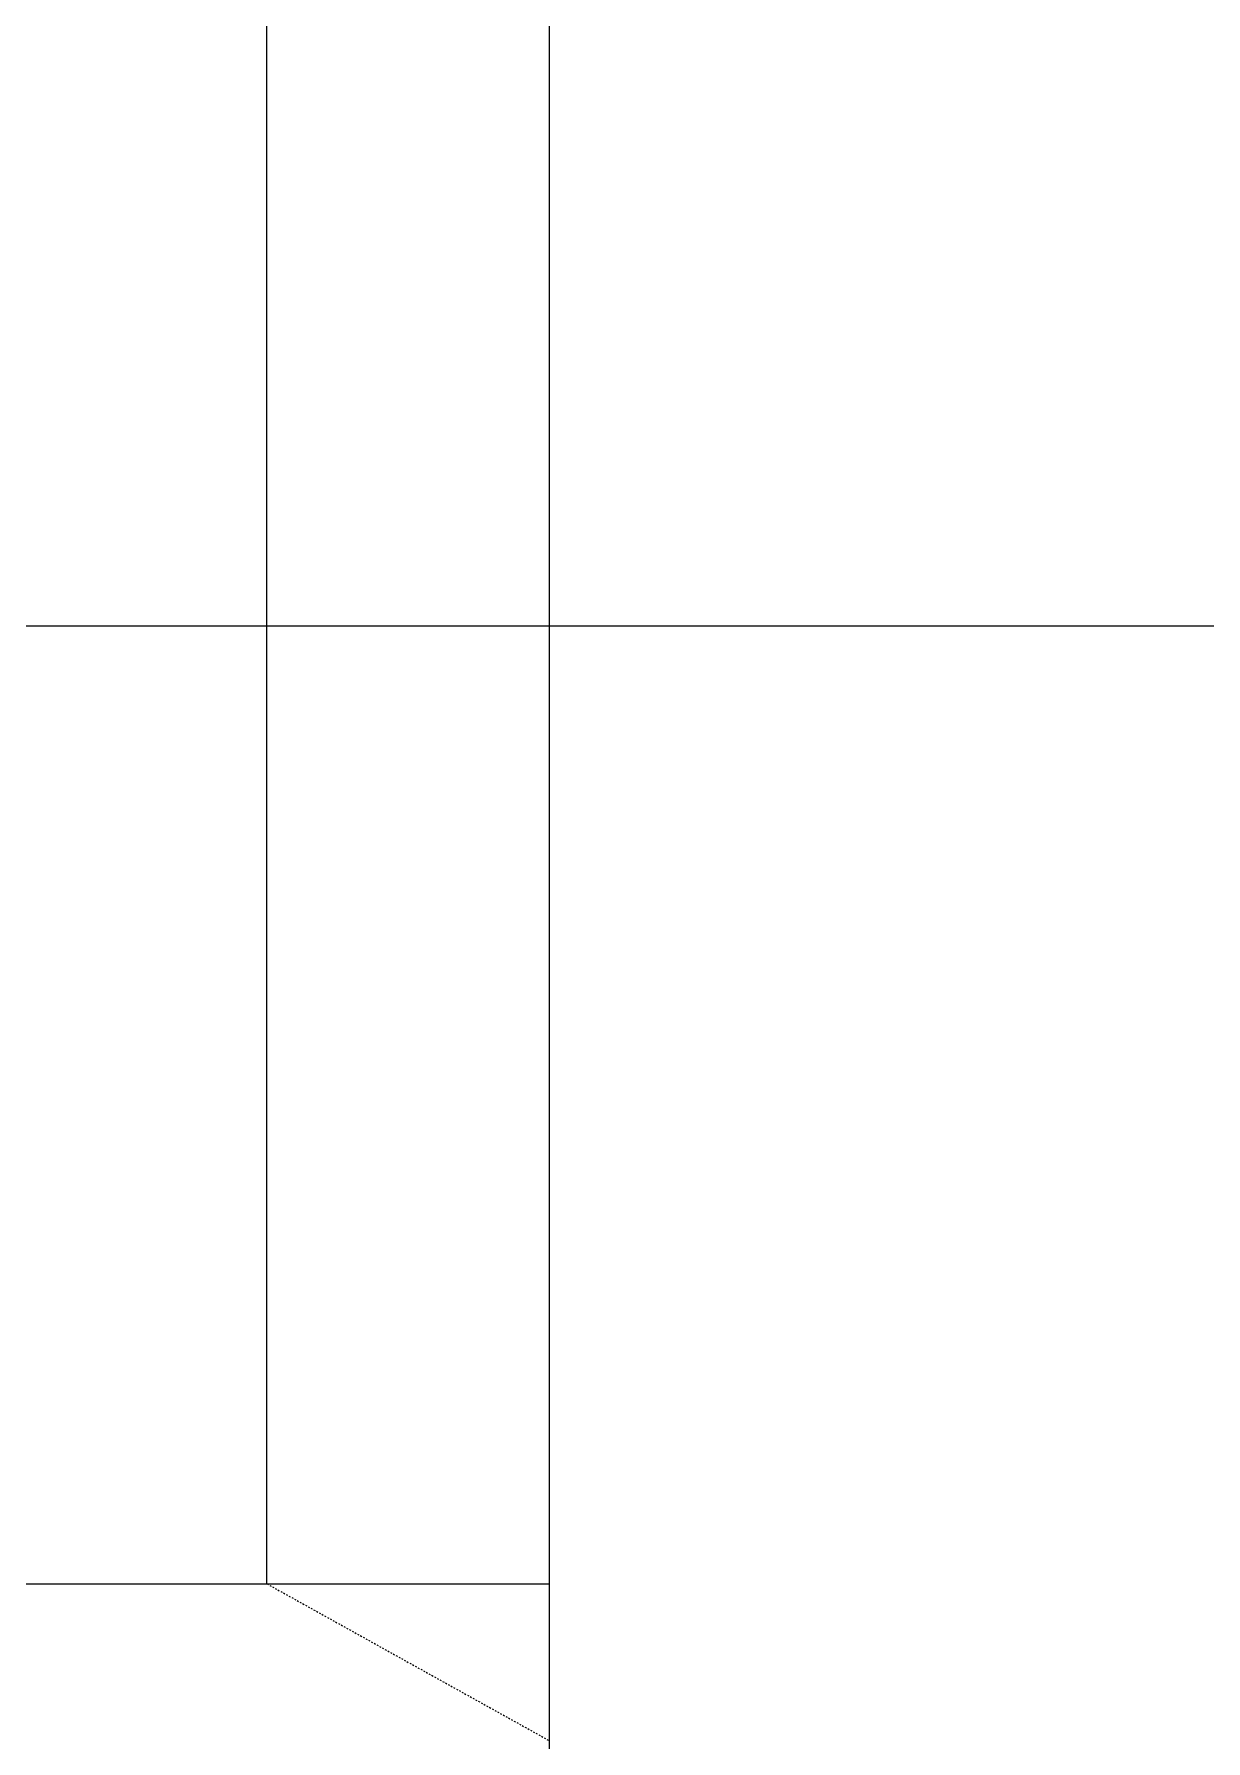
# Model space of a CAD drawing. Header units: inches. Extents: x 58 to 28157, y 27 to 25596.
# Drawn here: x 20730 to 21476, y 16059 to 17146 of the extents above; entities that cross this region are included whole.
import ezdxf

# ---------------------------------------------------------------- set-up
doc = ezdxf.new("R2010")
doc.units = ezdxf.units.IN
doc.header["$MEASUREMENT"] = 0
doc.linetypes.add('HIDDEN', pattern=[2, 1, -1])
for name, color, linetype in [('00-DIM', 1, 'Continuous'), ('4', 4, 'Continuous'), ('DIM', 8, 'Continuous'), ('ETC', 1, 'HIDDEN')]:
    doc.layers.add(name, color=color, linetype=linetype)
doc.styles.add('GHS', font='Dotum.ttf')
doc.styles.add('돋음', font='Dotum.ttf')
doc.dimstyles.new('small', dxfattribs={"dimscale": 1200, "dimtxt": 3, "dimasz": 2, "dimexe": 0, "dimexo": 0, "dimgap": 1, "dimtad": 1, "dimdec": 0, "dimrnd": 0.25, "dimzin": 12, "dimdsep": 46, "dimlunit": 6, "dimtxsty": '돋음', "dimblk": 'DOTSMALL', "dimcen": 5, "dimclrd": 1, "dimclre": 1, "dimclrt": 256, "dimazin": 0, "dimtfac": 1, "dimtdec": 0, "dimtmove": 0, "dimatfit": 2, "dimldrblk": 'DATUMFILLED', "dimfxl": 0, "dimtolj": 1, "dimtzin": 0, "dimarcsym": 0})

# ---------------------------------------------------------------- blocks, each defined once
blk = doc.blocks.new('_DOTSMALL')
at = {"color": 0, "linetype": 'ByBlock', "const_width": 0.5}
blk.add_lwpolyline([(-0.0625, 0, 1), (0.0625, 0, 1)], format="xyb", close=True, dxfattribs=at)
blk = doc.blocks.new('DOT')
at = {"layer": 'DIM', "color": 0, "linetype": 'ByBlock'}
blk.add_line((-0.5, 0), (-1, 0), dxfattribs=at)
at = {"layer": 'DIM', "color": 0, "linetype": 'ByBlock', "const_width": 0.5}
blk.add_lwpolyline([(-0.25, 0, 1), (0.25, 0, 1)], format="xyb", close=True, dxfattribs=at)

msp = doc.modelspace()

# ---------------------------------------------------------------- linework, layer by layer
at = {"layer": '4'}
msp.add_line((21058.1, 16159.2), (21058.1, 21759.2), dxfattribs=at)
at = {"layer": 'ETC', "linetype": 'Continuous'}
for p, q in [((20878.1, 16159.2), (20878.1, 21579.2)), ((20203.1, 16159.2), (21058.1, 16159.2)), ((21058.1, 15339.2), (21058.1, 16159.2))]:
    msp.add_line(p, q, dxfattribs=at)
at = {"layer": 'ETC'}
msp.add_line((20878.1, 16159.2), (21058.1, 16059.2), dxfattribs=at)

# ---------------------------------------------------------------- leaders
at = {"layer": '00-DIM', "color": 1}
msp.add_leader([(18509, 16769.5), (24206.1, 16769.5)], dimstyle='small', override={"dimscale": 50, "dimasz": 1, "dimexe": 2.5, "dimexo": 2, "dimtxsty": 'GHS', "dimcen": 1, "dimclrt": 7, "dimtofl": 0, "dimldrblk": 'Dot'}, dxfattribs=at)

doc.saveas('drawing.dxf')
